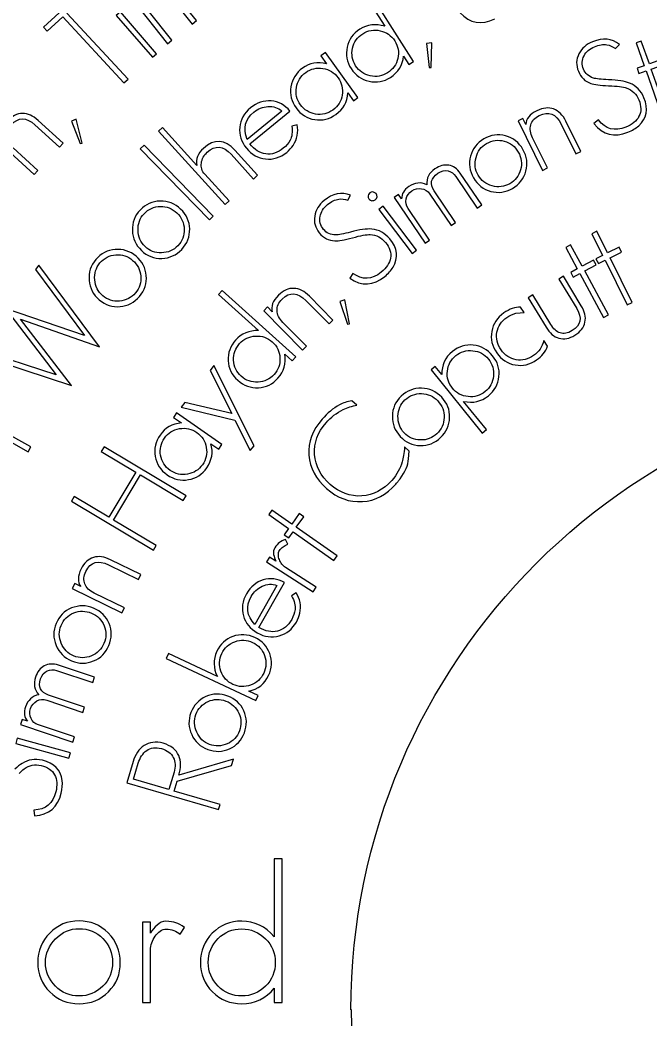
# Model space of a CAD drawing. Extents: x 17 to 567, y 64 to 412.
# Drawn here: x 80.5 to 144.9, y 249.4 to 351.6 of the extents above; entities that cross this region are included whole.
import ezdxf

# ---------------------------------------------------------------- set-up
doc = ezdxf.new("R2010")
doc.units = 0
doc.layers.add('Names', color=7, linetype='CONTINUOUS')

msp = doc.modelspace()

# ---------------------------------------------------------------- linework, layer by layer
at = {"layer": 'Names', "color": 7}
for points in [[(120.714381, 347.33679), (115.275789, 355.886258), (114.802257, 355.585031), (117.756621, 350.940791)], [(86.846675, 353.768587), (86.465915, 354.180837), (82.874852, 350.864181), (83.255632, 350.451908), (84.844862, 351.919709), (91.097396, 345.149898), (91.509678, 345.530675), (85.257143, 352.300486), (86.846675, 353.768587)], [(92.81539, 353.489613), (92.46487, 353.927898), (92.026585, 353.577381), (95.55863, 349.160902), (95.996918, 349.51142), (93.5595, 352.559194)], [(95.634076, 354.218336), (98.071525, 351.170565), (98.510144, 351.521353), (96.072686, 354.569124)], [(94.437056, 348.140799), (90.727547, 352.4093), (90.303615, 352.040893), (94.013141, 347.772406), (94.437056, 348.140799)], [(118.784373, 349.45206), (118.784373, 349.45206)], [(122.561477, 349.241604), (122.043817, 349.178141), (122.29093, 346.739461), (122.506822, 346.723431), (122.561477, 349.241604)], [(141.345502, 348.670674), (141.752851, 349.087166)], [(146.252971, 347.009384), (146.065833, 347.538486), (144.826426, 347.100147), (144.000051, 349.436752), (143.470952, 349.249613), (144.297327, 346.913008), (143.574409, 346.657315), (143.76155, 346.128247), (144.484465, 346.383915), (146.182952, 341.581475), (146.712051, 341.768616), (145.01357, 346.571048), (146.252971, 347.009384)], [(115.006216, 343.661038), (111.693802, 348.244527), (111.238606, 347.915571), (111.816018, 347.116586)], [(119.696972, 347.890575), (120.240877, 347.035563), (120.714381, 347.33679)], [(112.987593, 345.682353), (112.987593, 345.682353)], [(113.981456, 344.120188), (114.55102, 343.332062), (115.006216, 343.661038)], [(144.267078, 343.620296), (144.267276, 343.620245)], [(86.208393, 341.434843), (85.727204, 341.233791), (86.62466, 338.952848), (86.837136, 338.994795), (86.208393, 341.434843)], [(107.245923, 342.270498), (103.687519, 339.375222)], [(103.96108, 338.910258), (108.071454, 342.25458)], [(107.245923, 342.270498), (107.245923, 342.270498)], [(132.196823, 340.90102), (131.891913, 341.513826), (131.38947, 341.263819), (133.908729, 336.200821), (134.411175, 336.450836), (132.880041, 339.527978)], [(139.607019, 341.374685), (139.159121, 340.985915)], [(81.987384, 340.859533), (84.486976, 338.580919), (84.865331, 338.995345)], [(84.865331, 338.995345), (82.325278, 341.310807)], [(98.552799, 336.705476), (95.038048, 340.579171), (94.622414, 340.202057), (101.431225, 332.697915), (101.846829, 333.075051), (99.371613, 335.803065)], [(108.80366, 340.855424), (108.26391, 340.716441)], [(135.809821, 340.924665), (137.316583, 337.896525), (137.819432, 338.146717)], [(137.819432, 338.146717), (136.28828, 341.223879)], [(78.627295, 339.530619), (78.121431, 339.991762), (77.743363, 339.57702), (81.92264, 335.767228), (82.300707, 336.181991), (79.760674, 338.497466)], [(100.222502, 331.516349), (93.14907, 338.771577), (92.756809, 338.389146), (99.830241, 331.133927), (100.222502, 331.516349)], [(131.892483, 338.343548), (131.892483, 338.343548)], [(102.049535, 337.843989), (104.340567, 335.318992), (104.756509, 335.696416)], [(104.756509, 335.696416), (102.428393, 338.262265)], [(131.417418, 338.070673), (131.417396, 338.070721)], [(125.026773, 335.585325), (127.211675, 332.35171), (127.67665, 332.666063)], [(127.67665, 332.666063), (125.491717, 335.899644)], [(113.997794, 333.151438), (114.263986, 333.669629)], [(116.870996, 333.825946), (116.870886, 333.825816)], [(119.492164, 333.283543), (119.177983, 333.748558), (118.712968, 333.434349), (121.879092, 328.748604), (122.344107, 329.062805), (120.159173, 332.296395)], [(122.360332, 333.783615), (124.545231, 330.550032), (125.010596, 330.864444), (122.825668, 334.098053)], [(96.892031, 332.244113), (96.892031, 332.244113)], [(121.008462, 328.028419), (117.609262, 332.547931), (117.160404, 332.210328), (120.559604, 327.690813), (121.008462, 328.028419)], [(96.514745, 331.846896), (96.514745, 331.846896)], [(118.280448, 329.188713), (118.280448, 329.188803)], [(141.975177, 327.836411), (141.724978, 328.338764), (140.548199, 327.752659), (139.44324, 329.97116), (138.940898, 329.720967), (140.045858, 327.502461), (139.359465, 327.160594), (139.60968, 326.658249), (140.29607, 327.000119), (142.567081, 322.440424), (143.069431, 322.690649), (140.798426, 327.250304), (141.975177, 327.836411)], [(139.370167, 326.535164), (139.103044, 327.028728), (137.946872, 326.402979), (136.7672, 328.582686), (136.273625, 328.315563), (137.453311, 326.135879), (136.778921, 325.770895), (137.046056, 325.27733), (137.720434, 325.642311), (140.145019, 321.162409), (140.638553, 321.429522), (138.213976, 325.909446), (139.370167, 326.535164)], [(92.337142, 327.413981), (92.337142, 327.413981)], [(82.387973, 326.519537), (82.052242, 326.052191), (87.052757, 319.307255), (78.975579, 322.07469), (84.168471, 315.292396), (76.180287, 317.878597), (75.860642, 317.433663), (85.741648, 314.196197), (80.510247, 320.972175), (88.593738, 318.16624), (82.387973, 326.519537)], [(91.983041, 326.995965), (91.983041, 326.995965)], [(114.491177, 325.667367), (114.178038, 325.163694)], [(137.864009, 322.345257), (136.031946, 325.36583), (135.563901, 325.08195), (137.395929, 322.061387)], [(108.686882, 317.140473), (101.148035, 323.910805), (100.773052, 323.493258), (104.868294, 319.815474)], [(112.46564, 320.880561), (110.052516, 323.32806)], [(113.671079, 322.967792), (113.178768, 322.795717), (113.939024, 320.465438), (114.153552, 320.494867), (113.671079, 322.967792)], [(134.738028, 320.449281), (132.905968, 323.469844), (132.426117, 323.178798), (134.25818, 320.158234)], [(106.264958, 321.747356), (105.784379, 322.234784), (105.384741, 321.840762), (109.355156, 317.81378), (109.754783, 318.207803), (107.341678, 320.655291)], [(109.691018, 322.894808), (112.065681, 320.486299), (112.46564, 320.880561)], [(131.163528, 321.583359), (131.595388, 321.634511), (132.020553, 321.648224), (131.63605, 322.198246)], [(137.864009, 322.345257), (137.864009, 322.345257)], [(106.258795, 318.658272), (106.258795, 318.658272)], [(134.421163, 318.213418), (134.021105, 318.785733)], [(134.421163, 318.214008), (134.421163, 318.213418)], [(107.55794, 317.399998), (108.311899, 316.722927), (108.686882, 317.140473)], [(128.362668, 316.900458), (128.362668, 316.900458)], [(128.787993, 317.245751), (128.787993, 317.245751)], [(100.296667, 316.227992), (99.913245, 315.745409), (102.113681, 311.339261), (97.306754, 312.46472), (96.932183, 311.993248), (102.434559, 310.664312), (104.010449, 307.541073), (104.402199, 308.034157), (100.296667, 316.227992)], [(123.603041, 315.311906), (122.929893, 316.141183), (122.493837, 315.787212), (127.732178, 309.334124), (128.168231, 309.688095), (125.829523, 312.569106)], [(123.583711, 312.988525), (123.583711, 312.988525)], [(114.919723, 312.178968), (114.394276, 312.639488)], [(123.186086, 312.61164), (123.186086, 312.61164)], [(101.108025, 308.141376), (96.478437, 311.389062), (96.155899, 310.929272), (96.962894, 310.363154)], [(78.347248, 309.086971), (81.289423, 307.418568), (81.566484, 307.907107)], [(81.566484, 307.907107), (78.576672, 309.602508)], [(98.539213, 309.391112), (98.539213, 309.391112)], [(97.452372, 302.909475), (89.066672, 307.935726), (88.778136, 307.454345), (92.313297, 305.335441), (89.546664, 300.719659), (86.011512, 302.838562), (85.729868, 302.368663), (94.115585, 297.342411), (94.397235, 297.812311), (90.028045, 300.431125), (92.794647, 305.046927), (97.16387, 302.428113), (97.452372, 302.909475)], [(99.989445, 308.240027), (100.785484, 307.681587), (101.108025, 308.141376)], [(120.274362, 307.485847), (119.790396, 307.91001)], [(120.201467, 306.6756), (120.274362, 307.485847)], [(109.473966, 300.76946), (109.014997, 301.09243), (108.258432, 300.017302), (106.231546, 301.443638), (105.908574, 300.98467), (107.935457, 299.558334), (107.494174, 298.931243), (107.953121, 298.608264), (108.394424, 299.235364), (112.560278, 296.303841), (112.883244, 296.76281), (108.717402, 299.694332), (109.473966, 300.76946)], [(107.835435, 297.949611), (107.608243, 298.455448)], [(106.632386, 296.216482), (105.988587, 296.633047), (105.683705, 296.161866), (110.431653, 293.08979), (110.736524, 293.560971), (107.609473, 295.584277)], [(89.528043, 295.84243), (92.565183, 294.35384), (92.812407, 294.858155)], [(92.812407, 294.858155), (89.726135, 296.37083)], [(86.67365, 293.627429), (86.05903, 293.928676), (85.812029, 293.424752), (90.890045, 290.935861), (91.137026, 291.439805), (88.050754, 292.95248)], [(106.728853, 293.750344), (104.469619, 289.757779)], [(104.894081, 289.423487), (107.503784, 294.035435)], [(106.728853, 293.750344), (106.728853, 293.750344)], [(108.695349, 292.999147), (108.24335, 292.672975)], [(87.98709, 291.411586), (87.986111, 291.411376)], [(87.775703, 290.905859), (87.774783, 290.90592)], [(104.478376, 288.405278), (104.478478, 288.405318)], [(104.246039, 287.909041), (104.246189, 287.909171)], [(100.648485, 284.422842), (95.638442, 286.768226), (95.40032, 286.259577), (104.577216, 281.963531), (104.815338, 282.472181), (103.872987, 282.913341)], [(88.090567, 284.340678), (84.389186, 285.577501)], [(84.211315, 285.045087), (87.912725, 283.808285), (88.090567, 284.340678)], [(83.191432, 281.992951), (86.892813, 280.756158), (87.070825, 281.288832), (83.369446, 282.525635)], [(101.708709, 282.425533), (101.70856, 282.425623)], [(101.515601, 281.91288), (101.515712, 281.91286)], [(81.219681, 279.851045), (80.68739, 280.028826), (80.509604, 279.496553), (85.873232, 277.704323), (86.051015, 278.236587), (82.349634, 279.473389)], [(85.621444, 276.602819), (80.173172, 278.118386), (80.022548, 277.577313), (85.470822, 276.061746), (85.621444, 276.602819)], [(94.927036, 277.049855), (94.926977, 277.049765)], [(92.025783, 275.715162), (91.391494, 273.546558), (100.775056, 270.802017), (100.928873, 271.327823), (96.237123, 272.700094), (96.533075, 273.712007), (102.097504, 275.323342), (102.281863, 275.953936)], [(102.281863, 275.953936), (96.709936, 274.316955)], [(82.750223, 275.861271), (82.750135, 275.861271)], [(96.217051, 274.632237), (95.698081, 272.857876), (92.083992, 273.914924), (92.560631, 275.544488)], [(81.890955, 270.760264), (81.949417, 270.170071)], [(107.283199, 251.088432), (107.283199, 265.762672), (106.470427, 265.762672), (106.470427, 257.791325)], [(93.802637, 258.167609), (93.802637, 259.278112), (92.989888, 259.278112), (92.989888, 251.088311), (93.802637, 251.088311), (93.802637, 256.482198)], [(96.856336, 258.068428), (97.292668, 258.742665)], [(89.929674, 255.173353), (89.929674, 255.173353)], [(90.723054, 255.173353), (90.723054, 255.173353)], [(106.569081, 255.173353), (106.569081, 255.173353)], [(106.470427, 252.555979), (106.470427, 251.088432), (107.283199, 251.088432)], [(114.371656, 250.316963), (114.300485, 250.316963)]]:
    msp.add_lwpolyline(points, dxfattribs=at)
for points in [[(178.985759, 411.9945), (89.665474, 411.9945), (17.236902, 339.565906), (17.236902, 250.24564)], [(125.474462, 352.329011), (126.486102, 351.250702), (127.662946, 351.043299), (129.005025, 351.706747)], [(115.220372, 350.641824), (114.526963, 350.200705), (114.093484, 349.589502), (113.919906, 348.808192)], [(117.756621, 350.940791), (116.828305, 351.226541), (115.982888, 351.126789), (115.220372, 350.641824)], [(115.514433, 350.179603), (116.061171, 350.52738), (116.655858, 350.629824), (117.298495, 350.486915)], [(114.472189, 348.705337), (114.61231, 349.33529), (114.959686, 349.826701), (115.514433, 350.179603)], [(117.298495, 350.486915), (117.94113, 350.344049), (118.436415, 349.999029), (118.784373, 349.45206)], [(141.752851, 349.087166), (140.990312, 349.703717), (140.076259, 349.795781), (139.010661, 349.363329)], [(113.919906, 348.808192), (113.74897, 348.039399), (113.883869, 347.308421), (114.324898, 346.615233)], [(114.78713, 346.909294), (114.434239, 347.464022), (114.329252, 348.062702), (114.472189, 348.705337)], [(118.784373, 349.45206), (119.137111, 348.897564), (119.242019, 348.299001), (119.09911, 347.656356)], [(139.010661, 349.363329), (138.367643, 349.102395), (137.905132, 348.688149), (137.623121, 348.12062)], [(138.142822, 347.932389), (138.359405, 348.345579), (138.717271, 348.653464), (139.216519, 348.856071)], [(139.216519, 348.856071), (139.690201, 349.048237), (140.112835, 349.111432), (140.484465, 349.045493)], [(140.484465, 349.045493), (140.776063, 349.006256), (141.063085, 348.881406), (141.345502, 348.670674)], [(119.09911, 347.656356), (118.959209, 347.026185), (118.611935, 346.53472), (118.057439, 346.18199)], [(118.351258, 345.7201), (119.136812, 346.219831), (119.585367, 346.943319), (119.696972, 347.890575)], [(137.623121, 348.12062), (137.329412, 347.558278), (137.309583, 346.96409), (137.563564, 346.33811)], [(138.083663, 346.549116), (137.888083, 347.031067), (137.907714, 347.492159), (138.142822, 347.932389)], [(109.359079, 346.658827), (108.69321, 346.177608), (108.296772, 345.541888), (108.169764, 344.751683)], [(111.816018, 347.116586), (110.910542, 347.340693), (110.091567, 347.188259), (109.359079, 346.658827)], [(109.679977, 346.214804), (110.205393, 346.594515), (110.793081, 346.732061), (111.443064, 346.627425)], [(111.443064, 346.627425), (112.093031, 346.522901), (112.607886, 346.207777), (112.987593, 345.682353)], [(114.324898, 346.615233), (114.765839, 345.922047), (115.377073, 345.488573), (116.158529, 345.314786)], [(116.272886, 345.874625), (115.630181, 346.017715), (115.134935, 346.362556), (114.78713, 346.909294)], [(139.100371, 345.646225), (138.597606, 345.816699), (138.258711, 346.117765), (138.083663, 346.549116)], [(108.727144, 344.681689), (108.829839, 345.318822), (109.147314, 345.82987), (109.679977, 346.214804)], [(112.987593, 345.682353), (113.372525, 345.149698), (113.512671, 344.558383), (113.408031, 343.90842)], [(116.158529, 345.314786), (116.926936, 345.14385), (117.657832, 345.27895), (118.351258, 345.7201)], [(118.057439, 346.18199), (117.51047, 345.834047), (116.915621, 345.731584), (116.272886, 345.874625)], [(137.563564, 346.33811), (137.817612, 345.712133), (138.241826, 345.298008), (138.836214, 345.095762)], [(140.647231, 345.476201), (139.896026, 345.506331), (139.380417, 345.562891), (139.100371, 345.646225)], [(141.888588, 345.366659), (141.530632, 345.423515), (141.116832, 345.460055), (140.647231, 345.476201)], [(108.169764, 344.751683), (108.044477, 343.974129), (108.22272, 343.252411), (108.703818, 342.586539)], [(109.147864, 342.907437), (108.762752, 343.440303), (108.622527, 344.031728), (108.727144, 344.681689)], [(138.836214, 345.095762), (139.194286, 344.965449), (139.798103, 344.885349), (140.647711, 344.855907)], [(140.647711, 344.855907), (141.096929, 344.839905), (141.471661, 344.815767), (141.771929, 344.77993)], [(141.771929, 344.77993), (142.072177, 344.744294), (142.303864, 344.695543), (142.466969, 344.633652)], [(142.800047, 345.12322), (142.550374, 345.228658), (142.246553, 345.309901), (141.888588, 345.366659)], [(142.466969, 344.633652), (143.076422, 344.41798), (143.503026, 344.009794), (143.746804, 343.409101)], [(144.267276, 343.620245), (143.97552, 344.339181), (143.486449, 344.840162), (142.800047, 345.12322)], [(113.408031, 343.90842), (113.305567, 343.27106), (112.988003, 342.759829), (112.455139, 342.374734)], [(112.775788, 341.931052), (113.515713, 342.465767), (113.917603, 343.195492), (113.981456, 344.120188)], [(143.729309, 340.757081), (144.554631, 341.515627), (144.733874, 342.470032), (144.267078, 343.620296)], [(143.746804, 343.409101), (144.004307, 342.774611), (144.009694, 342.21532), (143.762834, 341.731267)], [(104.037195, 342.591266), (103.378762, 342.055529), (103.009277, 341.395956), (102.928784, 340.612504)], [(106.144387, 343.299449), (105.391105, 343.357409), (104.688702, 343.121437), (104.037195, 342.591266)], [(104.382937, 342.165449), (104.814909, 342.516928), (105.29522, 342.707674), (105.823879, 342.737736)], [(105.823879, 342.737736), (106.372578, 342.77217), (106.846593, 342.61655), (107.245923, 342.270498)], [(108.071454, 342.25458), (107.547148, 342.89895), (106.904782, 343.247255), (106.144387, 343.299449)], [(108.703818, 342.586539), (109.185041, 341.920672), (109.820741, 341.524057), (110.610896, 341.396633)], [(110.692249, 341.962523), (110.042195, 342.067281), (109.527411, 342.382244), (109.147864, 342.907437)], [(135.03544, 342.481493), (134.521377, 342.674341), (133.949722, 342.614318), (133.320451, 342.301198)], [(136.28828, 341.223879), (135.967092, 341.869367), (135.549476, 342.288557), (135.03544, 342.481493)], [(80.702523, 342.030423), (80.153504, 342.023423), (79.642222, 341.761767), (79.168718, 341.24232)], [(79.57358, 340.873249), (80.299139, 341.669175), (81.103752, 341.664389), (81.987384, 340.859533)], [(82.325278, 341.310807), (81.792468, 341.796525), (81.251544, 342.0364), (80.702523, 342.030423)], [(103.687519, 339.375222), (103.244848, 340.497959), (103.476645, 341.428039), (104.382937, 342.165449)], [(110.610896, 341.396633), (111.388288, 341.271578), (112.109916, 341.44979), (112.775788, 341.931052)], [(112.455139, 342.374734), (111.929943, 341.995187), (111.342303, 341.857776), (110.692249, 341.962523)], [(133.320451, 342.301198), (132.576691, 341.931103), (132.202168, 341.464375), (132.196823, 340.90102)], [(132.692899, 340.857067), (132.799709, 341.256902), (133.090347, 341.574789), (133.564489, 341.810718)], [(133.564489, 341.810718), (134.528724, 342.290496), (135.277169, 341.995117), (135.809821, 340.924665)], [(142.423365, 340.625769), (141.281339, 340.162303), (140.342572, 340.411932), (139.607019, 341.374685)], [(143.762834, 341.731267), (143.521125, 341.258567), (143.07465, 340.890067), (142.423365, 340.625769)], [(102.928784, 340.612504), (102.849604, 339.842001), (103.078037, 339.127431), (103.613893, 338.468778)], [(108.26391, 340.716441), (108.339887, 340.131174), (108.277598, 339.650945), (108.077, 339.275699)], [(108.393123, 338.756563), (108.816834, 339.407297), (108.953675, 340.106917), (108.80366, 340.855424)], [(132.880041, 339.527978), (132.640135, 340.010109), (132.577772, 340.453125), (132.692899, 340.857067)], [(139.159121, 340.985915), (140.088722, 339.836153), (141.247154, 339.542763), (142.634391, 340.105749)], [(142.634391, 340.105749), (143.082518, 340.287644), (143.447482, 340.504715), (143.729309, 340.757081)], [(102.428393, 338.262265), (101.404047, 339.39121), (100.340894, 339.455763), (99.238977, 338.456013)], [(127.903653, 339.432262), (127.191234, 339.023113), (126.7368, 338.430438), (126.540398, 337.654225)], [(130.119732, 339.725751), (129.347033, 339.934793), (128.608339, 339.836893), (127.903653, 339.432262)], [(128.176508, 338.957135), (128.754609, 339.289144), (129.357425, 339.366925), (129.984977, 339.190513)], [(131.892483, 338.343548), (131.483334, 339.055978), (130.892412, 339.516706), (130.119732, 339.725751)], [(99.238977, 338.456013), (98.657565, 337.928495), (98.42885, 337.344972), (98.552799, 336.705476)], [(99.607085, 338.050288), (100.431727, 338.798524), (101.245896, 338.729783), (102.049535, 337.843989)], [(103.613893, 338.468778), (104.143835, 337.81746), (104.800504, 337.451567), (105.583953, 337.371078)], [(105.588221, 337.886413), (104.987327, 337.974302), (104.444952, 338.315571), (103.96108, 338.910258)], [(107.390359, 338.470277), (106.809707, 337.997845), (106.208994, 337.803228), (105.588221, 337.886413)], [(108.077, 339.275699), (107.916785, 338.98087), (107.687912, 338.712398), (107.390359, 338.470277)], [(107.736061, 338.045225), (108.012236, 338.270026), (108.231249, 338.507025), (108.393123, 338.756563)], [(127.094694, 337.514715), (127.261976, 338.15819), (127.622562, 338.639), (128.176508, 338.957135)], [(129.984977, 339.190513), (130.608073, 339.02186), (131.085548, 338.648542), (131.417418, 338.070673)], [(132.197814, 336.134524), (132.403432, 336.89478), (132.301652, 337.631131), (131.892483, 338.343548)], [(99.011034, 336.954783), (99.070095, 337.378305), (99.268938, 337.743478), (99.607085, 338.050288)], [(105.583953, 337.371078), (106.360259, 337.284788), (107.07764, 337.509378), (107.736061, 338.045225)], [(126.540398, 337.654225), (126.331588, 336.881797), (126.429485, 336.143242), (126.834138, 335.438555)], [(127.309214, 335.71134), (126.990949, 336.26552), (126.919426, 336.866642), (127.094694, 337.514715)], [(131.417396, 338.070721), (131.74468, 337.500841), (131.82241, 336.898144), (131.650565, 336.262624)], [(99.371613, 335.803065), (99.064981, 336.140981), (98.944777, 336.52491), (99.011034, 336.954783)], [(122.89869, 336.362074), (122.286065, 335.948113), (122.009673, 335.403297), (122.069516, 334.727567)], [(124.301702, 336.731613), (123.835408, 336.802084), (123.367752, 336.67886), (122.89869, 336.362074)], [(125.491717, 335.899644), (125.1698, 336.376069), (124.773134, 336.653403), (124.301702, 336.731613)], [(131.650565, 336.262624), (131.482146, 335.639407), (131.113028, 335.164105), (130.542894, 334.836677)], [(122.825668, 334.098053), (122.345286, 334.808991), (122.471886, 335.412337), (123.205463, 335.907992)], [(123.205463, 335.907992), (123.560936, 336.148197), (123.90481, 336.226285), (124.237098, 336.142333)], [(124.237098, 336.142333), (124.569358, 336.058346), (124.832584, 335.872698), (125.026773, 335.585325)], [(126.834138, 335.438555), (127.243287, 334.726125), (127.834139, 334.265357), (128.6067, 334.056262)], [(128.746639, 334.610518), (128.111064, 334.782595), (127.631912, 335.149427), (127.309214, 335.71134)], [(130.815523, 334.361965), (131.528171, 334.771252), (131.988941, 335.362104), (132.197814, 336.134524)], [(120.232591, 334.560517), (119.725702, 334.218009), (119.478882, 333.792353), (119.492164, 333.283543)], [(122.069516, 334.727567), (121.449922, 335.025052), (120.837619, 334.969403), (120.232591, 334.560517)], [(120.539363, 334.106582), (120.84175, 334.31084), (121.171727, 334.385079), (121.529272, 334.3291)], [(121.529272, 334.3291), (121.868681, 334.282954), (122.145713, 334.101107), (122.360332, 333.783615)], [(128.6067, 334.056262), (129.366823, 333.850872), (130.103095, 333.952887), (130.815523, 334.361965)], [(130.542894, 334.836677), (129.980981, 334.513961), (129.382229, 334.438602), (128.746639, 334.610518)], [(114.263986, 333.669629), (113.353427, 334.03354), (112.452926, 333.851512), (111.562507, 333.123839)], [(111.908971, 332.699947), (112.304765, 333.023447), (112.689931, 333.208557), (113.064451, 333.255276)], [(113.064451, 333.255276), (113.354637, 333.303922), (113.665765, 333.268963), (113.997794, 333.151438)], [(116.237772, 333.915506), (116.030087, 333.690719), (116.00033, 333.479665), (116.148578, 333.282623)], [(116.148578, 333.282623), (116.238074, 333.178785), (116.340506, 333.118768), (116.455554, 333.10256)], [(116.870886, 333.825816), (116.631172, 334.022768), (116.420115, 334.052429), (116.237772, 333.915506)], [(116.455554, 333.10256), (116.592483, 333.102701), (116.700975, 333.13289), (116.781106, 333.19315)], [(116.781106, 333.19315), (117.022011, 333.374357), (117.051952, 333.58525), (116.870996, 333.825946)], [(120.159173, 332.296395), (119.939401, 332.621647), (119.87162, 332.950374), (119.955838, 333.282612)], [(119.955838, 333.282612), (120.034617, 333.622289), (120.229128, 333.89695), (120.539363, 334.106582)], [(94.798213, 333.062018), (93.997986, 333.041501), (93.318082, 332.736644), (92.758452, 332.147415)], [(93.155668, 331.770149), (93.614765, 332.253511), (94.170221, 332.500323), (94.822018, 332.510624)], [(96.892031, 332.244113), (96.296342, 332.809881), (95.598409, 333.082508), (94.798213, 333.062018)], [(94.822018, 332.510624), (95.467348, 332.526654), (96.031583, 332.305685), (96.514745, 331.846896)], [(97.815973, 330.214481), (97.795455, 331.001785), (97.487729, 331.678334), (96.892031, 332.244113)], [(111.562507, 333.123839), (111.02522, 332.684662), (110.705623, 332.152317), (110.603769, 331.526848)], [(111.155853, 331.500424), (111.240739, 331.959114), (111.491787, 332.358949), (111.908971, 332.699947)], [(92.758452, 332.147415), (92.192684, 331.551746), (91.926582, 330.853903), (91.960198, 330.053956)], [(92.531218, 330.078692), (92.507681, 330.743148), (92.715848, 331.306955), (93.155668, 331.770149)], [(96.514745, 331.846896), (96.99126, 331.394294), (97.237985, 330.83896), (97.254943, 330.180846)], [(110.603769, 331.526848), (110.48921, 330.902832), (110.645713, 330.329297), (111.073187, 329.806224)], [(111.507722, 330.161355), (111.178557, 330.564067), (111.061277, 331.010412), (111.155853, 331.500424)], [(97.254943, 330.180846), (97.270974, 329.535516), (97.053885, 328.974515), (96.600992, 328.497788)], [(96.997929, 328.120793), (97.563886, 328.716691), (97.836575, 329.414584), (97.815973, 330.214481)], [(112.745706, 329.598912), (112.214985, 329.6126), (111.802322, 329.80089), (111.507722, 330.161355)], [(115.49216, 330.155011), (115.133402, 330.103457), (114.72729, 330.016259), (114.273796, 329.893182)], [(116.434853, 330.191547), (116.165176, 330.218669), (115.850938, 330.207578), (115.49216, 330.155011)], [(118.280448, 329.188803), (117.789435, 329.789516), (117.174239, 330.123766), (116.434853, 330.191547)], [(91.960198, 330.053956), (91.980715, 329.254031), (92.285699, 328.574267), (92.874911, 328.014635)], [(93.252194, 328.41186), (92.788833, 328.85196), (92.548496, 329.407576), (92.531218, 330.078692)], [(111.073187, 329.806224), (111.500734, 329.283162), (112.028306, 329.012764), (112.655903, 328.995035)], [(112.655903, 328.995035), (113.036522, 328.976804), (113.637057, 329.078122), (114.457472, 329.300707)], [(114.273796, 329.893182), (113.547203, 329.700105), (113.037843, 329.602016), (112.745706, 329.598912)], [(114.457472, 329.300707), (114.891086, 329.419148), (115.25657, 329.505646), (115.553981, 329.560092)], [(115.553981, 329.560092), (115.851395, 329.614646), (116.087147, 329.63627), (116.261255, 329.625359)], [(116.261255, 329.625359), (116.907223, 329.599338), (117.435334, 329.335201), (117.8456, 328.83328)], [(118.612023, 326.294349), (119.176591, 327.262758), (119.066056, 328.227552), (118.280448, 329.188713)], [(90.200189, 328.111533), (89.402457, 328.045566), (88.740962, 327.702517), (88.215724, 327.082435)], [(92.337142, 327.413981), (91.71025, 327.944974), (90.997944, 328.177491), (90.200189, 328.111533)], [(94.944294, 327.767772), (94.28607, 327.751742), (93.722035, 327.965635), (93.252194, 328.41186)], [(96.600992, 328.497788), (96.154756, 328.027959), (95.602515, 327.78461), (94.944294, 327.767772)], [(94.968599, 327.196591), (95.755691, 327.217109), (96.43213, 327.525123), (96.997929, 328.120793)], [(117.8456, 328.83328), (118.278944, 328.303091), (118.44924, 327.770315), (118.356425, 327.23501)], [(88.215724, 327.082435), (87.684731, 326.455543), (87.45875, 325.743737), (87.537781, 324.946963)], [(88.633752, 326.728353), (89.06464, 327.23705), (89.605152, 327.515045), (90.255296, 327.562374)], [(90.255296, 327.562374), (90.898641, 327.615527), (91.474569, 327.426585), (91.983041, 326.995965)], [(93.374961, 325.440187), (93.309894, 326.225047), (92.964011, 326.882989), (92.337142, 327.413981)], [(92.874911, 328.014635), (93.470606, 327.448858), (94.168491, 327.176178), (94.968599, 327.196591)], [(118.356425, 327.23501), (118.265132, 326.712004), (117.947276, 326.22812), (117.403073, 325.783296)], [(88.10647, 325.004151), (88.045109, 325.666187), (88.22081, 326.240902), (88.633752, 326.728353)], [(91.983041, 326.995965), (92.484521, 326.571181), (92.762426, 326.030759), (92.816759, 325.37468)], [(117.758244, 325.348772), (118.132674, 325.654837), (118.417286, 325.970028), (118.612023, 326.294349)], [(92.816759, 325.37468), (92.870113, 324.731363), (92.684394, 324.158858), (92.259554, 323.657186)], [(92.677279, 323.303365), (93.208452, 323.930455), (93.441009, 324.642722), (93.374961, 325.440187)], [(114.178038, 325.163694), (115.405662, 324.339663), (116.599058, 324.401376), (117.758244, 325.348772)], [(117.403073, 325.783296), (116.448798, 325.00332), (115.478165, 324.964661), (114.491177, 325.667367)], [(87.537781, 324.946963), (87.603751, 324.149518), (87.946879, 323.488193), (88.566972, 322.962957)], [(88.921054, 323.380984), (88.433413, 323.794056), (88.161887, 324.335088), (88.10647, 325.004151)], [(108.470381, 324.133072), (107.921812, 324.156395), (107.397276, 323.921286), (106.896772, 323.427781)], [(110.052516, 323.32806), (109.546331, 323.841454), (109.018939, 324.109788), (108.470381, 324.133072)], [(90.647035, 322.834126), (89.990845, 322.77977), (89.415507, 322.962156), (88.921054, 323.380984)], [(92.259554, 323.657186), (91.840744, 323.162731), (91.303224, 322.888371), (90.647035, 322.834126)], [(90.703795, 322.265275), (91.488443, 322.330542), (92.146287, 322.676475), (92.677279, 323.303365)], [(106.896772, 323.427781), (106.305212, 322.844536), (106.094617, 322.284394), (106.264958, 321.747356)], [(106.750053, 321.860071), (106.727221, 322.273303), (106.904333, 322.665864), (107.281407, 323.037674)], [(107.281407, 323.037674), (108.048332, 323.793825), (108.851542, 323.746197), (109.691018, 322.894808)], [(88.566972, 322.962957), (89.193861, 322.431965), (89.906128, 322.199408), (90.703795, 322.265275)], [(131.63605, 322.198246), (131.096069, 322.221972), (130.530524, 322.027081), (129.93937, 321.613849)], [(137.395929, 322.061387), (137.978157, 321.101437), (137.820394, 320.349209), (136.922637, 319.804703)], [(138.240886, 320.668275), (138.349284, 321.19315), (138.222654, 321.752151), (137.864009, 322.345257)], [(107.341678, 320.655291), (106.963594, 321.038763), (106.766391, 321.440332), (106.750053, 321.860071)], [(129.93937, 321.613849), (129.251185, 321.132798), (128.838404, 320.504516), (128.701046, 319.729035)], [(129.226993, 319.64486), (129.335172, 320.255093), (129.677171, 320.76155), (130.25324, 321.164241)], [(130.25324, 321.164241), (130.507842, 321.342242), (130.811259, 321.481915), (131.163528, 321.583359)], [(134.25818, 320.158234), (134.622678, 319.55727), (135.062798, 319.183629), (135.578506, 319.037349)], [(135.688668, 319.568452), (135.334175, 319.695111), (135.017293, 319.988851), (134.738028, 320.449281)], [(137.206739, 319.336285), (137.784357, 319.686623), (138.129078, 320.130616), (138.240886, 320.668275)], [(104.868294, 319.815474), (103.897343, 319.840801), (103.109948, 319.51736), (102.506083, 318.844963)], [(102.913677, 318.478919), (103.346651, 318.961031), (103.891839, 319.219736), (104.549217, 319.255042)], [(104.549217, 319.255042), (105.206619, 319.290378), (105.776482, 319.091415), (106.258795, 318.658272)], [(128.701046, 319.729035), (128.563655, 318.953523), (128.73548, 318.221566), (129.21681, 317.533173)], [(129.665829, 317.846444), (129.263148, 318.422502), (129.116859, 319.021984), (129.226993, 319.64486)], [(135.578506, 319.037349), (136.094233, 318.89106), (136.636977, 318.990802), (137.206739, 319.336285)], [(136.922637, 319.804703), (136.462208, 319.525438), (136.050867, 319.446677), (135.688668, 319.568452)], [(102.506083, 318.844963), (101.956972, 318.233519), (101.703973, 317.528189), (101.747097, 316.728973)], [(102.306668, 316.778564), (102.271932, 317.422962), (102.474412, 317.98976), (102.913677, 318.478919)], [(106.258795, 318.658272), (106.747753, 318.219164), (107.009878, 317.670915), (107.045187, 317.013543)], [(126.816911, 318.326614), (126.033572, 318.408097), (125.322976, 318.189684), (124.685134, 317.672036)], [(128.787993, 317.245751), (128.270214, 317.883572), (127.613204, 318.243879), (126.816911, 318.326614)], [(134.021105, 318.785733), (133.8682, 318.144448), (133.522158, 317.635458), (132.983306, 317.258784)], [(133.297176, 316.810365), (133.820964, 317.176509), (134.195625, 317.644407), (134.421163, 318.214008)], [(107.045187, 317.013543), (107.079821, 316.368945), (106.877906, 315.802167), (106.438748, 315.313208)], [(106.846023, 314.947444), (107.46812, 315.640152), (107.705421, 316.457676), (107.55794, 317.399998)], [(124.685134, 317.672036), (123.933926, 317.062243), (123.573261, 316.27553), (123.603041, 315.311906)], [(124.165004, 315.662584), (124.231671, 316.30447), (124.520156, 316.832499), (125.030397, 317.246681)], [(125.030397, 317.246681), (125.533712, 317.655258), (126.112764, 317.825513), (126.76759, 317.757483)], [(126.76759, 317.757483), (127.422391, 317.689514), (127.954092, 317.403772), (128.362668, 316.900458)], [(128.362668, 316.900458), (128.776832, 316.390237), (128.949918, 315.807713), (128.88188, 315.152884)], [(129.442574, 315.113954), (129.524054, 315.897284), (129.305863, 316.607879), (128.787993, 317.245751)], [(129.21681, 317.533173), (129.697892, 316.844981), (130.326175, 316.432209), (131.101654, 316.294819)], [(131.196232, 316.828134), (130.573405, 316.938367), (130.063277, 317.277903), (129.665829, 317.846444)], [(132.983306, 317.258784), (132.414758, 316.861368), (131.819057, 316.717791), (131.196232, 316.828134)], [(101.747097, 316.728973), (101.78934, 315.94254), (102.116083, 315.274869), (102.727317, 314.725938)], [(103.093351, 315.133534), (102.604214, 315.572833), (102.341976, 316.121163), (102.306668, 316.778564)], [(131.101654, 316.294819), (131.877136, 316.157429), (132.608986, 316.329254), (133.297176, 316.810365)], [(104.802768, 314.536905), (104.145275, 314.501769), (103.575482, 314.700532), (103.093351, 315.133534)], [(106.438748, 315.313208), (106.005585, 314.830895), (105.460258, 314.572121), (104.802768, 314.536905)], [(104.843301, 313.966953), (105.629323, 314.009196), (106.296903, 314.33601), (106.846023, 314.947444)], [(114.300485, 250.316963), (114.338822, 286.012305), (143.2814, 314.930917), (178.985759, 314.930917)], [(124.684172, 313.914419), (124.269802, 314.424871), (124.096763, 315.007606), (124.165004, 315.662584)], [(128.88188, 315.152884), (128.815211, 314.510618), (128.526667, 313.982379), (128.016435, 313.568216)], [(128.361437, 313.143182), (128.999279, 313.660961), (129.359657, 314.317882), (129.442574, 315.113954)], [(102.727317, 314.725938), (103.338554, 314.177008), (104.043884, 313.924009), (104.843301, 313.966953)], [(121.53569, 313.9152), (120.735513, 313.935721), (120.040524, 313.667948), (119.450719, 313.108927)], [(123.583711, 312.988525), (123.018536, 313.584763), (122.335866, 313.893648), (121.53569, 313.9152)], [(126.279272, 313.057695), (125.624263, 313.125664), (125.09257, 313.411336), (124.684172, 313.914419)], [(119.450719, 313.108927), (118.854482, 312.54375), (118.552115, 311.860853), (118.543697, 311.060226)], [(119.827596, 312.711301), (120.311438, 313.16991), (120.879088, 313.387241), (121.530514, 313.363297)], [(121.530514, 313.363297), (122.175812, 313.345077), (122.727666, 313.095284), (123.186086, 312.61164)], [(124.399836, 310.913186), (124.420353, 311.700459), (124.148867, 312.392236), (123.583711, 312.988525)], [(125.829523, 312.569106), (126.787489, 312.359372), (127.631461, 312.550889), (128.361437, 313.143182)], [(128.016435, 313.568216), (127.513334, 313.159819), (126.934279, 312.989636), (126.279272, 313.057695)], [(113.122812, 312.206356), (112.492107, 311.860783), (111.899951, 311.372194), (111.346327, 310.74054)], [(111.758326, 310.379451), (112.257775, 310.949283), (112.842446, 311.401864), (113.512309, 311.737157)], [(114.394276, 312.639488), (113.928124, 312.550497), (113.5043, 312.40616), (113.122812, 312.206356)], [(113.512309, 311.737157), (113.957605, 311.953968), (114.426752, 312.101279), (114.919723, 312.178968)], [(119.115219, 311.05497), (119.126621, 311.719749), (119.363973, 312.271853), (119.827596, 312.711301)], [(123.186086, 312.61164), (123.638186, 312.134673), (123.855429, 311.567113), (123.83781, 310.909031)], [(111.346327, 310.74054), (110.371673, 309.628484), (109.928019, 308.409049), (110.015359, 307.082245)], [(118.543697, 311.060226), (118.523179, 310.260349), (118.791087, 309.56552), (119.350127, 308.975708)], [(119.747724, 309.352593), (119.308087, 309.816416), (119.097261, 310.383875), (119.115219, 311.05497)], [(123.83781, 310.909031), (123.82178, 310.263723), (123.573599, 309.714932), (123.096424, 309.262631)], [(123.473007, 308.865325), (124.069467, 309.430682), (124.378412, 310.113309), (124.399836, 310.913186)], [(96.962894, 310.363154), (96.033917, 310.278768), (95.309916, 309.866667), (94.790903, 309.126832)], [(95.239403, 308.812221), (95.611693, 309.342913), (96.122053, 309.665152), (96.770509, 309.778898)], [(96.770509, 309.778898), (97.41894, 309.892554), (98.008491, 309.762881), (98.539213, 309.391112)], [(110.593779, 307.139563), (110.515699, 308.324653), (110.903924, 309.404596), (111.758326, 310.379451)], [(94.790903, 309.126832), (94.319115, 308.454255), (94.152446, 307.72383), (94.290955, 306.935545)], [(94.840546, 307.051753), (94.728942, 307.687383), (94.861064, 308.274191), (95.239403, 308.812221)], [(98.539213, 309.391112), (99.077213, 309.013686), (99.403106, 308.500773), (99.51685, 307.852331)], [(119.350127, 308.975708), (119.915285, 308.379449), (120.597902, 308.070514), (121.397988, 308.048902)], [(121.403686, 308.620555), (120.745493, 308.638775), (120.1935, 308.882282), (119.747724, 309.352593)], [(121.397988, 308.048902), (122.18508, 308.028381), (122.876739, 308.300168), (123.473007, 308.865325)], [(123.096424, 309.262631), (122.626134, 308.816876), (122.061887, 308.602827), (121.403686, 308.620555)], [(99.51685, 307.852331), (99.628675, 307.216542), (99.496332, 306.629522), (99.118115, 306.091303)], [(99.566262, 305.776902), (100.090515, 306.524275), (100.231581, 307.345333), (99.989445, 308.240027)], [(119.790396, 307.91001), (119.729735, 307.259065), (119.650276, 306.745981), (119.552093, 306.370768)], [(94.290955, 306.935545), (94.426975, 306.159813), (94.831346, 305.536066), (95.503924, 305.064255)], [(95.818525, 305.512743), (95.280294, 305.890308), (94.95431, 306.403321), (94.840546, 307.051753)], [(110.015359, 307.082245), (110.101645, 305.768213), (110.70097, 304.623745), (111.813236, 303.6489)], [(112.183424, 304.071261), (111.20168, 304.931729), (110.671808, 305.954483), (110.593779, 307.139563)], [(119.344282, 304.659121), (119.860167, 305.372369), (120.145872, 306.044535), (120.201467, 306.6756)], [(99.118115, 306.091303), (98.745971, 305.560811), (98.235643, 305.238723), (97.587071, 305.125077)], [(97.695312, 304.563704), (98.470793, 304.699953), (99.09444, 305.104356), (99.566262, 305.776902)], [(119.552093, 306.370768), (119.374773, 305.72538), (119.01814, 305.097118), (118.482514, 304.485994)], [(95.503924, 305.064255), (96.176479, 304.592463), (96.906935, 304.425613), (97.695312, 304.563704)], [(97.587071, 305.125077), (96.938519, 305.011421), (96.349016, 305.141093), (95.818525, 305.512743)], [(119.143447, 304.398475), (119.218323, 304.490669), (119.285173, 304.577628), (119.344282, 304.659121)], [(111.813236, 303.6489), (112.92529, 302.674225), (114.144814, 302.230692), (115.471801, 302.318251)], [(115.414501, 302.896351), (114.242192, 302.819173), (113.165162, 303.210812), (112.183424, 304.071261)], [(118.482514, 304.485994), (117.622046, 303.504252), (116.59938, 302.974381), (115.414501, 302.896351)], [(115.471801, 302.318251), (116.785853, 302.404539), (117.930199, 303.003751), (118.904873, 304.115806)], [(118.904873, 304.115806), (118.98906, 304.211904), (119.068729, 304.30614), (119.143447, 304.398475)], [(107.608243, 298.455448), (107.346293, 298.353213), (107.138871, 298.242751), (106.985985, 298.12417)], [(106.526268, 297.590194), (106.40211, 297.398489), (106.360809, 297.17493), (106.402341, 296.9198)], [(106.985985, 298.12417), (106.833077, 298.005498), (106.679873, 297.827577), (106.526268, 297.590194)], [(107.001022, 297.315394), (107.100322, 297.46876), (107.221257, 297.597151), (107.36409, 297.700377)], [(107.36409, 297.700377), (107.506959, 297.803522), (107.663999, 297.886597), (107.835435, 297.949611)], [(87.96688, 296.607871), (87.441433, 296.448579), (87.024015, 296.053375), (86.714691, 295.422241)], [(89.726135, 296.37083), (89.078726, 296.688143), (88.492327, 296.767144), (87.96688, 296.607871)], [(106.402341, 296.9198), (106.443882, 296.664679), (106.520561, 296.43023), (106.632386, 296.216482)], [(106.883722, 296.869439), (106.876723, 297.036489), (106.916855, 297.185101), (107.001022, 297.315394)], [(106.98916, 296.377106), (106.924794, 296.53822), (106.889657, 296.702398), (106.883722, 296.869439)], [(86.714691, 295.422241), (86.349067, 294.67627), (86.335373, 294.077999), (86.67365, 293.627429)], [(87.206554, 295.181135), (87.680557, 296.148222), (88.454397, 296.368657), (89.528043, 295.84243)], [(107.255581, 295.919279), (107.142156, 296.063276), (107.053374, 296.215911), (106.98916, 296.377106)], [(107.609473, 295.584277), (107.486918, 295.663457), (107.368955, 295.775292), (107.255581, 295.919279)], [(87.094269, 293.894081), (86.936117, 294.276572), (86.973545, 294.705589), (87.206554, 295.181135)], [(107.503784, 294.035435), (106.780779, 294.444533), (106.055676, 294.534915), (105.328494, 294.306532)], [(88.050754, 292.95248), (87.5672, 293.189482), (87.248385, 293.503342), (87.094269, 293.894081)], [(105.328494, 294.306532), (104.605867, 294.086077), (104.037714, 293.610421), (103.624053, 292.879425)], [(104.100839, 292.60963), (104.375108, 293.094295), (104.752927, 293.446904), (105.234328, 293.66746)], [(105.234328, 293.66746), (105.732758, 293.899466), (106.230925, 293.927105), (106.728853, 293.750344)], [(103.624053, 292.879425), (103.206028, 292.140641), (103.10221, 291.391786), (103.312623, 290.632852)], [(104.469619, 289.757779), (103.64838, 290.642121), (103.525433, 291.592732), (104.100839, 292.60963)], [(108.24335, 292.672975), (108.527429, 292.155636), (108.64432, 291.685686), (108.594068, 291.263125)], [(109.077591, 290.894919), (109.235062, 291.655286), (109.107721, 292.356692), (108.695349, 292.999147)], [(85.738295, 291.431897), (84.997727, 291.128077), (84.470751, 290.601279), (84.15732, 289.851523)], [(87.986111, 291.411376), (87.228135, 291.72823), (86.47888, 291.734737), (85.738295, 291.431897)], [(89.572609, 289.843395), (89.273575, 290.571979), (88.745094, 291.094703), (87.98709, 291.411586)], [(84.663624, 289.639267), (84.920757, 290.254335), (85.352057, 290.682602), (85.957565, 290.924079)], [(85.957565, 290.924079), (86.554835, 291.168979), (87.160885, 291.162913), (87.775703, 290.905859)], [(87.774783, 290.90592), (88.381112, 290.652432), (88.809249, 290.221171), (89.059213, 289.61213)], [(103.312623, 290.632852), (103.519616, 289.88645), (103.99255, 289.304155), (104.731563, 288.885968)], [(108.248004, 290.262914), (107.879337, 289.611429), (107.390799, 289.21136), (106.782368, 289.062699)], [(108.594068, 291.263125), (108.552327, 290.930175), (108.436828, 290.596775), (108.248004, 290.262914)], [(108.72479, 289.993119), (108.900059, 290.302965), (109.017731, 290.603572), (109.077591, 290.894919)], [(84.15732, 289.851523), (83.840439, 289.09354), (83.840007, 288.346707), (84.156192, 287.611026)], [(84.681856, 287.836327), (84.423431, 288.448912), (84.417402, 289.049896), (84.663624, 289.639267)], [(89.059213, 289.61213), (89.304475, 289.015), (89.300321, 288.413145), (89.047811, 287.806566)], [(89.552091, 287.59564), (89.869064, 288.353885), (89.875631, 289.10313), (89.572609, 289.843395)], [(106.782368, 289.062699), (106.190762, 288.925769), (105.561311, 289.046683), (104.894081, 289.423487)], [(106.966128, 288.581347), (107.720525, 288.783774), (108.306746, 289.254334), (108.72479, 289.993119)], [(102.233346, 288.518743), (101.493007, 288.25073), (100.948662, 287.744703), (100.600335, 287.000664)], [(104.478478, 288.405318), (103.734416, 288.753643), (102.986041, 288.791462), (102.233346, 288.518743)], [(105.996844, 286.77211), (105.728572, 287.512556), (105.222438, 288.056972), (104.478376, 288.405278)], [(104.731563, 288.885968), (105.462341, 288.472456), (106.20719, 288.370903), (106.966128, 288.581347)], [(84.156192, 287.611026), (84.459993, 286.87078), (84.986789, 286.343943), (85.736526, 286.030502)], [(85.948627, 286.534988), (85.359006, 286.78146), (84.936734, 287.215233), (84.681856, 287.836327)], [(89.047811, 287.806566), (88.797886, 287.208706), (88.368338, 286.784843), (87.759156, 286.534948)], [(87.984279, 286.009982), (88.712613, 286.309107), (89.235207, 286.837657), (89.552091, 287.59564)], [(101.096355, 286.768376), (101.371073, 287.355236), (101.817949, 287.760779), (102.436922, 287.985019)], [(102.436922, 287.985019), (103.055894, 288.209358), (103.65893, 288.184031), (104.246039, 287.909041)], [(104.246189, 287.909171), (104.841387, 287.630527), (105.251106, 287.181738), (105.475343, 286.562767)], [(87.759156, 286.534948), (87.149985, 286.285043), (86.54649, 286.285043), (85.948627, 286.534988)], [(100.600335, 287.000664), (100.197807, 286.140786), (100.213894, 285.281509), (100.648485, 284.422842)], [(101.008064, 284.965076), (100.788287, 285.571835), (100.817728, 286.172929), (101.096355, 286.768376)], [(105.475343, 286.562767), (105.695346, 285.955887), (105.666139, 285.354853), (105.387453, 284.759666)], [(105.883191, 284.527519), (106.231495, 285.271578), (106.269384, 286.019762), (105.996844, 286.77211)], [(82.938586, 285.513636), (82.525585, 285.285873), (82.229404, 284.903633), (82.050009, 284.366725)], [(84.389186, 285.577501), (83.843811, 285.759627), (83.360285, 285.738395), (82.938586, 285.513636)], [(83.2457, 285.006748), (83.560483, 285.142306), (83.88236, 285.155089), (84.211315, 285.045087)], [(85.736526, 286.030502), (86.49453, 285.713629), (87.243765, 285.707053), (87.984279, 286.009982)], [(82.050009, 284.366725), (81.815669, 283.665489), (81.927906, 283.064936), (82.386444, 282.565095)], [(83.369446, 282.525635), (82.555616, 282.797553), (82.289012, 283.35338), (82.569589, 284.193108)], [(82.569589, 284.193108), (82.705609, 284.599993), (82.930918, 284.87121), (83.2457, 285.006748)], [(102.23758, 283.618501), (101.642141, 283.897246), (101.232301, 284.346103), (101.008064, 284.965076)], [(103.872987, 282.913341), (104.814359, 283.13768), (105.484433, 283.675749), (105.883191, 284.527519)], [(105.387453, 284.759666), (105.112614, 284.172556), (104.665625, 283.766902), (104.046545, 283.542724)], [(104.046545, 283.542724), (103.427434, 283.318615), (102.824458, 283.34372), (102.23758, 283.618501)], [(82.386444, 282.565095), (81.713725, 282.424282), (81.261672, 282.007466), (81.030259, 281.314939)], [(82.200011, 281.920177), (82.497377, 282.09019), (82.827862, 282.114385), (83.191432, 281.992951)], [(99.461484, 282.36396), (98.732382, 282.033573), (98.224752, 281.488116), (97.93859, 280.727529)], [(101.70856, 282.425623), (100.939623, 282.714889), (100.190588, 282.694347), (99.461484, 282.36396)], [(99.697983, 281.865431), (100.286035, 282.131733), (100.891904, 282.147569), (101.515601, 281.91288)], [(103.349795, 280.915622), (103.024672, 281.632934), (102.477643, 282.136218), (101.708709, 282.425533)], [(81.030259, 281.314939), (80.836279, 280.734697), (80.899494, 280.246729), (81.219681, 279.851045)], [(81.588158, 280.132302), (81.443932, 280.449816), (81.431147, 280.786119), (81.549819, 281.141242)], [(81.549819, 281.141242), (81.665527, 281.487385), (81.882217, 281.74702), (82.200011, 281.920177)], [(98.451312, 280.534713), (98.686053, 281.15866), (99.101616, 281.602242), (99.697983, 281.865431)], [(101.515712, 281.91286), (102.130798, 281.681453), (102.574254, 281.265939), (102.846039, 280.666317)], [(82.349634, 279.473389), (81.977346, 279.597766), (81.723515, 279.81743), (81.588158, 280.132302)], [(97.93859, 280.727529), (97.649324, 279.958575), (97.675841, 279.212212), (98.018273, 278.488424)], [(98.534598, 278.733604), (98.254213, 279.336459), (98.226485, 279.936832), (98.451312, 280.534713)], [(102.846039, 280.666317), (103.112711, 280.078427), (103.130302, 279.476832), (102.898792, 278.861464)], [(103.411155, 278.668617), (103.700532, 279.437823), (103.68006, 280.186807), (103.349795, 280.915622)], [(98.018273, 278.488424), (98.348619, 277.75964), (98.894076, 277.252151), (99.654651, 276.966009)], [(99.847558, 277.478863), (99.249397, 277.703893), (98.811771, 278.12214), (98.534598, 278.733604)], [(102.898792, 278.861464), (102.670579, 278.254975), (102.256658, 277.815867), (101.656904, 277.54413)], [(101.901656, 277.027372), (102.618718, 277.352604), (103.121864, 277.899683), (103.411155, 278.668617)], [(93.154046, 277.353965), (92.890227, 277.183952), (92.661873, 276.955799), (92.468934, 276.669867)], [(94.043153, 277.686044), (93.714245, 277.634692), (93.417884, 277.524009), (93.154046, 277.353965)], [(93.420026, 276.848339), (93.618569, 276.990064), (93.844801, 277.080736), (94.098968, 277.120627)], [(95.101605, 277.597754), (94.724889, 277.707987), (94.372057, 277.737427), (94.043153, 277.686044)], [(94.098968, 277.120627), (94.353137, 277.160568), (94.629162, 277.136643), (94.927036, 277.049855)], [(94.926977, 277.049765), (95.522683, 276.875407), (95.927635, 276.569204), (96.141777, 276.130847)], [(96.110343, 277.095912), (95.849626, 277.30998), (95.513392, 277.477331), (95.101605, 277.597754)], [(96.688712, 276.341812), (96.563877, 276.630416), (96.371057, 276.881773), (96.110343, 277.095912)], [(99.654651, 276.966009), (100.423588, 276.676724), (101.172591, 276.697215), (101.901656, 277.027372)], [(101.656904, 277.54413), (101.057154, 277.272392), (100.454039, 277.25062), (99.847558, 277.478863)], [(82.750135, 275.861271), (81.994773, 276.038602), (81.303297, 275.928841), (80.675686, 275.532025)], [(92.468934, 276.669867), (92.276089, 276.383935), (92.128317, 276.06568), (92.025783, 275.715162)], [(92.560631, 275.544488), (92.642512, 275.824964), (92.756668, 276.076992), (92.902998, 276.30055)], [(92.902998, 276.30055), (93.049288, 276.523978), (93.221562, 276.706684), (93.420026, 276.848339)], [(96.141777, 276.130847), (96.355834, 275.692469), (96.380989, 275.192919), (96.217051, 274.632237)], [(96.875625, 275.395486), (96.875896, 275.737765), (96.813559, 276.053207), (96.688712, 276.341812)], [(80.675686, 275.532025), (80.445319, 275.38916), (80.203545, 275.188104), (79.950403, 274.92874)], [(80.362115, 274.494596), (80.564773, 274.718935), (80.738399, 274.87997), (80.883156, 274.977349)], [(80.883156, 274.977349), (81.411295, 275.35018), (81.99094, 275.462554), (82.622074, 275.314493)], [(82.622074, 275.314493), (83.288725, 275.158164), (83.748335, 274.839338), (84.000871, 274.358307)], [(84.776522, 273.768094), (84.634118, 274.87999), (83.95878, 275.577692), (82.750223, 275.861271)], [(96.709936, 274.316955), (96.820169, 274.69367), (96.875394, 275.053187), (96.875625, 275.395486)], [(84.000871, 274.358307), (84.247053, 273.887907), (84.289866, 273.310567), (84.129361, 272.626279)], [(84.67565, 272.498088), (84.786103, 272.968919), (84.819888, 273.392261), (84.776522, 273.768094)], [(84.129361, 272.626279), (83.847855, 271.426404), (83.101702, 270.804399), (81.890955, 270.760264)], [(81.949417, 270.170071), (83.424934, 270.264568), (84.33369, 271.04056), (84.67565, 272.498088)], [(86.498949, 259.417414), (85.309177, 259.417414), (84.311038, 259.000851), (83.504546, 258.167739)], [(84.100043, 257.592822), (84.774199, 258.280304), (85.573836, 258.624042), (86.498949, 258.624062)], [(89.493646, 258.187709), (88.674042, 259.007537), (87.675805, 259.417414), (86.498949, 259.417414)], [(86.498949, 258.624062), (87.464386, 258.624042), (88.277556, 258.286961), (88.938402, 257.612811)], [(94.476784, 259.00065), (94.199213, 258.749492), (93.974511, 258.471817), (93.802637, 258.167609)], [(95.389409, 259.377363), (95.05856, 259.377363), (94.754367, 259.251614), (94.476784, 259.00065)], [(94.794231, 258.37581), (94.99252, 258.514562), (95.204018, 258.583944), (95.428748, 258.583944)], [(96.400329, 259.238603), (96.135867, 259.331296), (95.798905, 259.377363), (95.389409, 259.377363)], [(95.428748, 258.583944), (95.693408, 258.583944), (95.944634, 258.537896), (96.182476, 258.445412)], [(97.292668, 258.742665), (96.962254, 258.980627), (96.6648, 259.145998), (96.400329, 259.238603)], [(103.138961, 259.397463), (101.948784, 259.397444), (100.943989, 258.987547), (100.124601, 258.167739)], [(100.719481, 257.612811), (101.380321, 258.273657), (102.186808, 258.604072), (103.138961, 258.604072)], [(106.470427, 257.791325), (105.558229, 258.862065), (104.447735, 259.397444), (103.138961, 259.397463)], [(103.138961, 258.604072), (104.077378, 258.604072), (104.883658, 258.267), (105.557839, 257.592822)], [(83.504546, 258.167739), (82.685125, 257.348352), (82.275429, 256.350203), (82.275429, 255.173353)], [(83.068818, 255.173353), (83.068818, 256.098867), (83.41255, 256.905339), (84.100043, 257.592822)], [(88.938402, 257.612811), (89.599248, 256.951545), (89.929674, 256.138386), (89.929674, 255.173353)], [(90.723054, 255.173353), (90.723054, 256.363097), (90.313236, 257.367913), (89.493646, 258.187709)], [(93.931528, 257.176044), (94.017516, 257.427202), (94.133046, 257.655255), (94.278611, 257.860193)], [(94.278611, 257.860193), (94.424122, 258.065135), (94.595916, 258.23703), (94.794231, 258.37581)], [(96.182476, 258.445412), (96.420189, 258.353018), (96.644937, 258.22724), (96.856336, 258.068428)], [(100.124601, 258.167739), (99.318098, 257.361224), (98.914845, 256.363097), (98.914845, 255.173353)], [(99.708236, 255.173353), (99.708236, 256.125475), (100.0453, 256.938636), (100.719481, 257.612811)], [(105.557839, 257.592822), (106.231995, 256.918663), (106.569081, 256.112171), (106.569081, 255.173353)], [(93.802637, 256.482198), (93.802637, 256.693535), (93.845482, 256.9249), (93.931528, 257.176044)], [(82.275429, 255.173353), (82.275429, 253.983566), (82.685125, 252.97877), (83.504546, 252.158974)], [(84.080071, 252.754164), (83.405912, 253.42854), (83.068818, 254.234905), (83.068818, 255.173353)], [(89.929674, 255.173353), (89.929674, 254.221601), (89.592579, 253.40864), (88.918421, 252.73449)], [(89.513308, 252.178936), (90.319812, 252.985456), (90.723054, 253.983566), (90.723054, 255.173353)], [(98.914845, 255.173353), (98.914845, 253.983566), (99.324736, 252.97877), (100.144552, 252.158974)], [(100.719481, 252.754164), (100.0453, 253.42854), (99.708236, 254.234905), (99.708236, 255.173353)], [(106.569081, 255.173353), (106.569081, 254.221601), (106.231995, 253.40864), (105.557839, 252.73449)], [(86.498949, 251.742609), (85.560521, 251.742609), (84.75422, 252.079802), (84.080071, 252.754164)], [(88.918421, 252.73449), (88.257578, 252.073258), (87.451071, 251.742609), (86.498949, 251.742609)], [(103.138961, 251.742609), (102.200109, 251.742609), (101.393636, 252.079802), (100.719481, 252.754164)], [(105.557839, 252.73449), (104.896993, 252.073258), (104.09069, 251.742609), (103.138961, 251.742609)], [(103.138961, 250.94983), (104.487274, 250.94983), (105.597768, 251.485205), (106.470427, 252.555979)], [(83.504546, 252.158974), (84.311038, 251.35288), (85.309177, 250.94983), (86.498949, 250.94983)], [(86.498949, 250.94983), (87.689114, 250.94983), (88.69389, 251.359529), (89.513308, 252.178936)], [(100.144552, 252.158974), (100.950655, 251.35288), (101.948784, 250.94983), (103.138961, 250.94983)], [(179.056933, 185.631686), (143.328819, 185.631686), (114.371656, 214.588869), (114.371656, 250.316963)]]:
    msp.add_open_spline(points, degree=3, dxfattribs=at)

doc.saveas('drawing.dxf')
